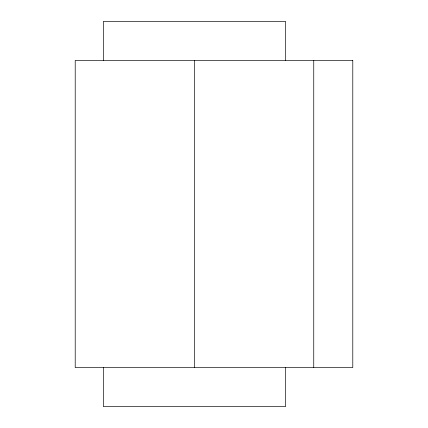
<?xml version="1.0" encoding="UTF-8"?>
<svg xmlns="http://www.w3.org/2000/svg" width="428" height="428" viewBox="0 0 428 428"><rect width="100%" height="100%" fill="white"/><g stroke="black" fill="none" stroke-linecap="round" stroke-linejoin="round"><path stroke-width="0.64" d="M313.751 60.439L313.751 367.561M285.572 60.439L285.572 21.4L103.383 21.4L103.383 60.439M285.572 367.561L285.572 406.6L103.383 406.6L103.383 367.561M194.478 60.439L194.478 367.561M352.79 60.439L75.21 60.439L75.21 367.561L352.79 367.561L352.79 60.439"/></g></svg>
